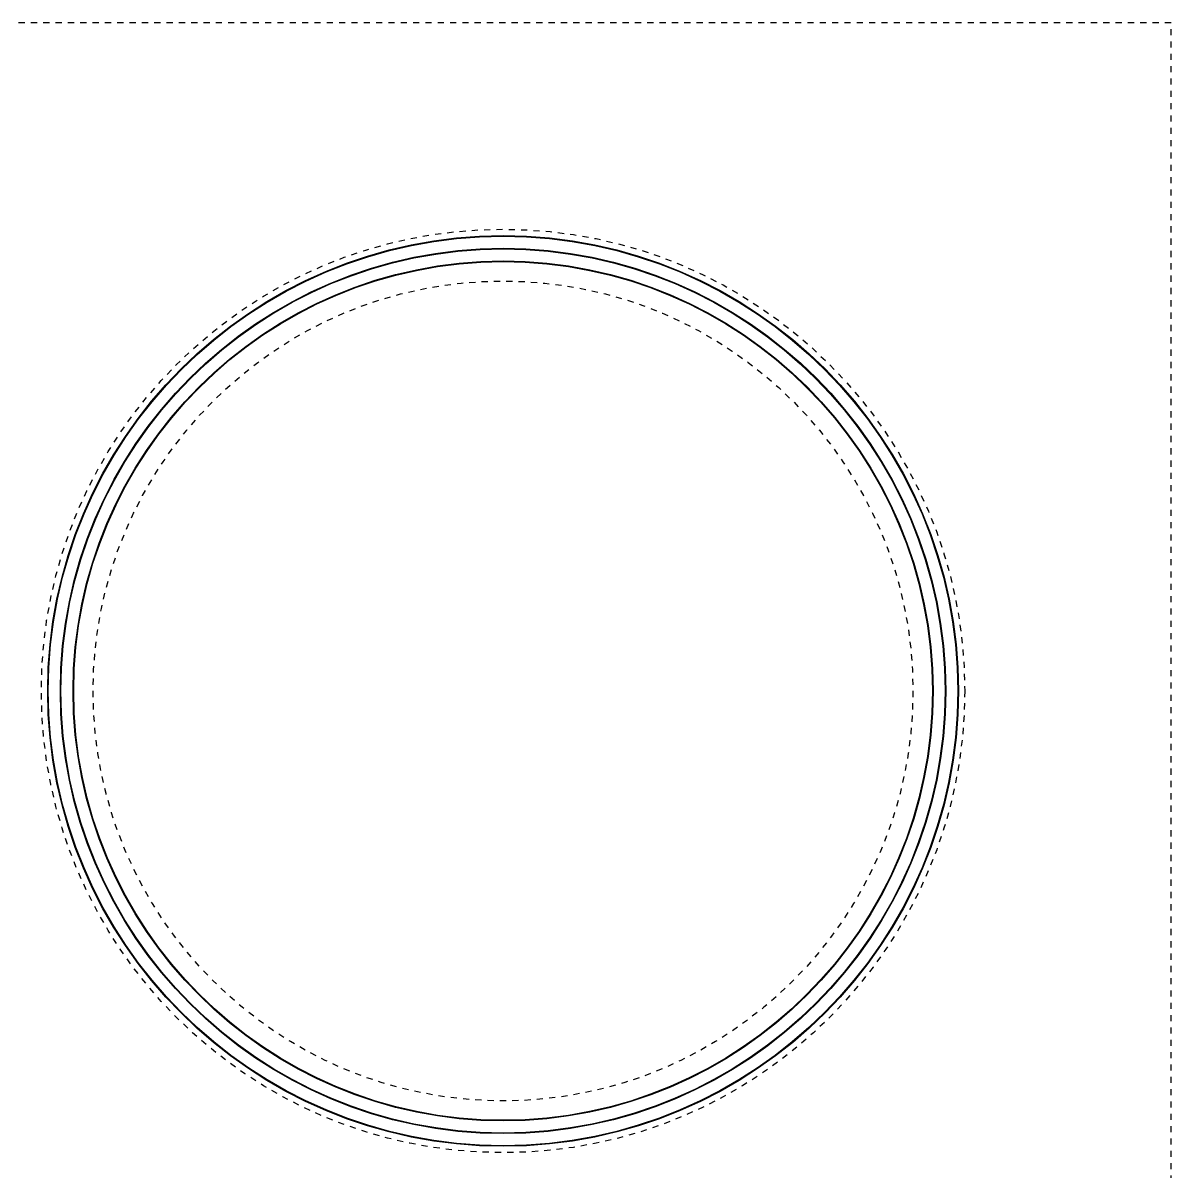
# Model space of a CAD drawing. Header units: millimetres. Extents: x 0 to 327, y -26 to 275.
# Drawn here: x 163.43 to 210, y 163.43 to 210 of the extents above; entities that cross this region are included whole.
import ezdxf

# ---------------------------------------------------------------- set-up
doc = ezdxf.new("R2010")
doc.units = ezdxf.units.MM
doc.linetypes.add('DASHED', pattern=[0.5, 0.25, -0.25])
for name, color, linetype in [('FINGERS', 7, 'Continuous'), ('RINGS', 1, 'DASHED'), ('WAFER', 1, 'DASHED')]:
    doc.layers.add(name, color=color, linetype=linetype)

msp = doc.modelspace()

# ---------------------------------------------------------------- hatches: boundary and pattern name
h = msp.add_hatch(color=7)
h.paths.add_polyline_path([(201.3734, 182.901), (201.37201, 182.67432), (201.36784, 182.44766), (201.36088, 182.22108), (201.35115, 181.9946), (201.33864, 181.76826), (201.32335, 181.54209), (201.30529, 181.31612), (201.28445, 181.09039), (201.26085, 180.86493), (201.23448, 180.63978), (201.20535, 180.41497), (201.17346, 180.19054), (201.13883, 179.96651), (201.10144, 179.74292), (201.06132, 179.51981), (201.01846, 179.29721), (200.97287, 179.07516), (200.92456, 178.85367), (200.87354, 178.6328), (200.81981, 178.41257), (200.76338, 178.19302), (200.70426, 177.97418), (200.64246, 177.75607), (200.57798, 177.53875), (200.51085, 177.32223), (200.44106, 177.10655), (200.36864, 176.89174), (200.29358, 176.67784), (200.2159, 176.46487), (200.13562, 176.25287), (200.05274, 176.04188), (199.96727, 175.83192), (199.87924, 175.62302), (199.78865, 175.41522), (199.69551, 175.20855), (199.59985, 175.00303), (199.50167, 174.79871), (199.401, 174.5956), (199.29783, 174.39374), (199.1922, 174.19317), (199.08412, 173.99391), (198.97359, 173.79599), (198.86065, 173.59944), (198.74531, 173.40429), (198.62757, 173.21057), (198.50747, 173.01831), (198.38502, 172.82754), (198.26024, 172.63828), (198.13314, 172.45058), (198.00375, 172.26444), (197.87209, 172.07991), (197.73817, 171.897), (197.60202, 171.71576), (197.46365, 171.5362), (197.32309, 171.35835), (197.18036, 171.18223), (197.03548, 171.00789), (196.88846, 170.83533), (196.73935, 170.66459), (196.58815, 170.49569), (196.43488, 170.32867), (196.27958, 170.16353), (196.12227, 170.00031), (195.96296, 169.83904), (195.80169, 169.67973), (195.63847, 169.52242), (195.47333, 169.36712), (195.30631, 169.21385), (195.13741, 169.06265), (194.96667, 168.91354), (194.79411, 168.76652), (194.61977, 168.62164), (194.44365, 168.47891), (194.2658, 168.33835), (194.08624, 168.19998), (193.905, 168.06383), (193.72209, 167.92991), (193.53756, 167.79825), (193.35142, 167.66886), (193.16372, 167.54176), (192.97446, 167.41698), (192.78369, 167.29453), (192.59143, 167.17443), (192.39771, 167.05669), (192.20256, 166.94135), (192.00601, 166.82841), (191.80809, 166.71788), (191.60883, 166.6098), (191.40826, 166.50417), (191.2064, 166.401), (191.00329, 166.30033), (190.79897, 166.20215), (190.59345, 166.10649), (190.38678, 166.01335), (190.17898, 165.92276), (189.97008, 165.83473), (189.76012, 165.74926), (189.54913, 165.66638), (189.33713, 165.5861), (189.12416, 165.50842), (188.91026, 165.43336), (188.69545, 165.36094), (188.47977, 165.29115), (188.26325, 165.22402), (188.04593, 165.15954), (187.82782, 165.09774), (187.60898, 165.03862), (187.38943, 164.98219), (187.1692, 164.92846), (186.94833, 164.87744), (186.72684, 164.82913), (186.50479, 164.78354), (186.28219, 164.74068), (186.05908, 164.70056), (185.83549, 164.66317), (185.61146, 164.62854), (185.38703, 164.59665), (185.16222, 164.56752), (184.93707, 164.54115), (184.71161, 164.51755), (184.48588, 164.49671), (184.25991, 164.47865), (184.03374, 164.46336), (183.8074, 164.45085), (183.58092, 164.44112), (183.35434, 164.43416), (183.12768, 164.42999), (182.901, 164.4286), (182.67432, 164.42999), (182.44766, 164.43416), (182.22108, 164.44112), (181.9946, 164.45085), (181.76826, 164.46336), (181.54209, 164.47865), (181.31612, 164.49671), (181.09039, 164.51755), (180.86493, 164.54115), (180.63978, 164.56752), (180.41497, 164.59665), (180.19054, 164.62854), (179.96651, 164.66317), (179.74292, 164.70056), (179.51981, 164.74068), (179.29721, 164.78354), (179.07516, 164.82913), (178.85367, 164.87744), (178.6328, 164.92846), (178.41257, 164.98219), (178.19302, 165.03862), (177.97418, 165.09774), (177.75607, 165.15954), (177.53875, 165.22402), (177.32223, 165.29115), (177.10655, 165.36094), (176.89174, 165.43336), (176.67784, 165.50842), (176.46487, 165.5861), (176.25287, 165.66638), (176.04188, 165.74926), (175.83192, 165.83473), (175.62302, 165.92276), (175.41522, 166.01335), (175.20855, 166.10649), (175.00303, 166.20215), (174.79871, 166.30033), (174.5956, 166.401), (174.39374, 166.50417), (174.19317, 166.6098), (173.99391, 166.71788), (173.79599, 166.82841), (173.59944, 166.94135), (173.40429, 167.05669), (173.21057, 167.17443), (173.01831, 167.29453), (172.82754, 167.41698), (172.63828, 167.54176), (172.45058, 167.66886), (172.26444, 167.79825), (172.07991, 167.92991), (171.897, 168.06383), (171.71576, 168.19998), (171.5362, 168.33835), (171.35835, 168.47891), (171.18223, 168.62164), (171.00789, 168.76652), (170.83533, 168.91354), (170.66459, 169.06265), (170.49569, 169.21385), (170.32867, 169.36712), (170.16353, 169.52242), (170.00031, 169.67973), (169.83904, 169.83904), (169.67973, 170.00031), (169.52242, 170.16353), (169.36712, 170.32867), (169.21385, 170.49569), (169.06265, 170.66459), (168.91354, 170.83533), (168.76652, 171.00789), (168.62164, 171.18223), (168.47891, 171.35835), (168.33835, 171.5362), (168.19998, 171.71576), (168.06383, 171.897), (167.92991, 172.07991), (167.79825, 172.26444), (167.66886, 172.45058), (167.54176, 172.63828), (167.41698, 172.82754), (167.29453, 173.01831), (167.17443, 173.21057), (167.05669, 173.40429), (166.94135, 173.59944), (166.82841, 173.79599), (166.71788, 173.99391), (166.6098, 174.19317), (166.50417, 174.39374), (166.401, 174.5956), (166.30033, 174.79871), (166.20215, 175.00303), (166.10649, 175.20855), (166.01335, 175.41522), (165.92276, 175.62302), (165.83473, 175.83192), (165.74926, 176.04188), (165.66638, 176.25287), (165.5861, 176.46487), (165.50842, 176.67784), (165.43336, 176.89174), (165.36094, 177.10655), (165.29115, 177.32223), (165.22402, 177.53875), (165.15954, 177.75607), (165.09774, 177.97418), (165.03862, 178.19302), (164.98219, 178.41257), (164.92846, 178.6328), (164.87744, 178.85367), (164.82913, 179.07516), (164.78354, 179.29721), (164.74068, 179.51981), (164.70056, 179.74292), (164.66317, 179.96651), (164.62854, 180.19054), (164.59665, 180.41497), (164.56752, 180.63978), (164.54115, 180.86493), (164.51755, 181.09039), (164.49671, 181.31612), (164.47865, 181.54209), (164.46336, 181.76826), (164.45085, 181.9946), (164.44112, 182.22108), (164.43416, 182.44766), (164.42999, 182.67432), (164.4286, 182.901), (164.42999, 183.12768), (164.43416, 183.35434), (164.44112, 183.58092), (164.45085, 183.8074), (164.46336, 184.03374), (164.47865, 184.25991), (164.49671, 184.48588), (164.51755, 184.71161), (164.54115, 184.93707), (164.56752, 185.16222), (164.59665, 185.38703), (164.62854, 185.61146), (164.66317, 185.83549), (164.70056, 186.05908), (164.74068, 186.28219), (164.78354, 186.50479), (164.82913, 186.72684), (164.87744, 186.94833), (164.92846, 187.1692), (164.98219, 187.38943), (165.03862, 187.60898), (165.09774, 187.82782), (165.15954, 188.04593), (165.22402, 188.26325), (165.29115, 188.47977), (165.36094, 188.69545), (165.43336, 188.91026), (165.50842, 189.12416), (165.5861, 189.33713), (165.66638, 189.54913), (165.74926, 189.76012), (165.83473, 189.97008), (165.92276, 190.17898), (166.01335, 190.38678), (166.10649, 190.59345), (166.20215, 190.79897), (166.30033, 191.00329), (166.401, 191.2064), (166.50417, 191.40826), (166.6098, 191.60883), (166.71788, 191.80809), (166.82841, 192.00601), (166.94135, 192.20256), (167.05669, 192.39771), (167.17443, 192.59143), (167.29453, 192.78369), (167.41698, 192.97446), (167.54176, 193.16372), (167.66886, 193.35142), (167.79825, 193.53756), (167.92991, 193.72209), (168.06383, 193.905), (168.19998, 194.08624), (168.33835, 194.2658), (168.47891, 194.44365), (168.62164, 194.61977), (168.76652, 194.79411), (168.91354, 194.96667), (169.06265, 195.13741), (169.21385, 195.30631), (169.36712, 195.47333), (169.52242, 195.63847), (169.67973, 195.80169), (169.83904, 195.96296), (170.00031, 196.12227), (170.16353, 196.27958), (170.32867, 196.43488), (170.49569, 196.58815), (170.66459, 196.73935), (170.83533, 196.88846), (171.00789, 197.03548), (171.18223, 197.18036), (171.35835, 197.32309), (171.5362, 197.46365), (171.71576, 197.60202), (171.897, 197.73817), (172.07991, 197.87209), (172.26444, 198.00375), (172.45058, 198.13314), (172.63828, 198.26024), (172.82754, 198.38502), (173.01831, 198.50747), (173.21057, 198.62757), (173.40429, 198.74531), (173.59944, 198.86065), (173.79599, 198.97359), (173.99391, 199.08412), (174.19317, 199.1922), (174.39374, 199.29783), (174.5956, 199.401), (174.79871, 199.50167), (175.00303, 199.59985), (175.20855, 199.69551), (175.41522, 199.78865), (175.62302, 199.87924), (175.83192, 199.96727), (176.04188, 200.05274), (176.25287, 200.13562), (176.46487, 200.2159), (176.67784, 200.29358), (176.89174, 200.36864), (177.10655, 200.44106), (177.32223, 200.51085), (177.53875, 200.57798), (177.75607, 200.64246), (177.97418, 200.70426), (178.19302, 200.76338), (178.41257, 200.81981), (178.6328, 200.87354), (178.85367, 200.92456), (179.07516, 200.97287), (179.29721, 201.01846), (179.51981, 201.06132), (179.74292, 201.10144), (179.96651, 201.13883), (180.19054, 201.17346), (180.41497, 201.20535), (180.63978, 201.23448), (180.86493, 201.26085), (181.09039, 201.28445), (181.31612, 201.30529), (181.54209, 201.32335), (181.76826, 201.33864), (181.9946, 201.35115), (182.22108, 201.36088), (182.44766, 201.36784), (182.67432, 201.37201), (182.901, 201.3734), (183.12768, 201.37201), (183.35434, 201.36784), (183.58092, 201.36088), (183.8074, 201.35115), (184.03374, 201.33864), (184.25991, 201.32335), (184.48588, 201.30529), (184.71161, 201.28445), (184.93707, 201.26085), (185.16222, 201.23448), (185.38703, 201.20535), (185.61146, 201.17346), (185.83549, 201.13883), (186.05908, 201.10144), (186.28219, 201.06132), (186.50479, 201.01846), (186.72684, 200.97287), (186.94833, 200.92456), (187.1692, 200.87354), (187.38943, 200.81981), (187.60898, 200.76338), (187.82782, 200.70426), (188.04593, 200.64246), (188.26325, 200.57798), (188.47977, 200.51085), (188.69545, 200.44106), (188.91026, 200.36864), (189.12416, 200.29358), (189.33713, 200.2159), (189.54913, 200.13562), (189.76012, 200.05274), (189.97008, 199.96727), (190.17898, 199.87924), (190.38678, 199.78865), (190.59345, 199.69551), (190.79897, 199.59985), (191.00329, 199.50167), (191.2064, 199.401), (191.40826, 199.29783), (191.60883, 199.1922), (191.80809, 199.08412), (192.00601, 198.97359), (192.20256, 198.86065), (192.39771, 198.74531), (192.59143, 198.62757), (192.78369, 198.50747), (192.97446, 198.38502), (193.16372, 198.26024), (193.35142, 198.13314), (193.53756, 198.00375), (193.72209, 197.87209), (193.905, 197.73817), (194.08624, 197.60202), (194.2658, 197.46365), (194.44365, 197.32309), (194.61977, 197.18036), (194.79411, 197.03548), (194.96667, 196.88846), (195.13741, 196.73935), (195.30631, 196.58815), (195.47333, 196.43488), (195.63847, 196.27958), (195.80169, 196.12227), (195.96296, 195.96296), (196.12227, 195.80169), (196.27958, 195.63847), (196.43488, 195.47333), (196.58815, 195.30631), (196.73935, 195.13741), (196.88846, 194.96667), (197.03548, 194.79411), (197.18036, 194.61977), (197.32309, 194.44365), (197.46365, 194.2658), (197.60202, 194.08624), (197.73817, 193.905), (197.87209, 193.72209), (198.00375, 193.53756), (198.13314, 193.35142), (198.26024, 193.16372), (198.38502, 192.97446), (198.50747, 192.78369), (198.62757, 192.59143), (198.74531, 192.39771), (198.86065, 192.20256), (198.97359, 192.00601), (199.08412, 191.80809), (199.1922, 191.60883), (199.29783, 191.40826), (199.401, 191.2064), (199.50167, 191.00329), (199.59985, 190.79897), (199.69551, 190.59345), (199.78865, 190.38678), (199.87924, 190.17898), (199.96727, 189.97008), (200.05274, 189.76012), (200.13562, 189.54913), (200.2159, 189.33713), (200.29358, 189.12416), (200.36864, 188.91026), (200.44106, 188.69545), (200.51085, 188.47977), (200.57798, 188.26325), (200.64246, 188.04593), (200.70426, 187.82782), (200.76338, 187.60898), (200.81981, 187.38943), (200.87354, 187.1692), (200.92456, 186.94833), (200.97287, 186.72684), (201.01846, 186.50479), (201.06132, 186.28219), (201.10144, 186.05908), (201.13883, 185.83549), (201.17346, 185.61146), (201.20535, 185.38703), (201.23448, 185.16222), (201.26085, 184.93707), (201.28445, 184.71161), (201.30529, 184.48588), (201.32335, 184.25991), (201.33864, 184.03374), (201.35115, 183.8074), (201.36088, 183.58092), (201.36784, 183.35434), (201.37201, 183.12768), (201.3734, 182.901)])
h.paths.add_polyline_path([(201.3484, 182.901), (201.34701, 182.67462), (201.34284, 182.44828), (201.3359, 182.222), (201.32618, 181.99583), (201.31368, 181.76979), (201.29842, 181.54393), (201.28038, 181.31826), (201.25957, 181.09284), (201.236, 180.86769), (201.20967, 180.64284), (201.18058, 180.41834), (201.14873, 180.1942), (201.11414, 179.97048), (201.07681, 179.7472), (201.03674, 179.52439), (200.99394, 179.30209), (200.94841, 179.08033), (200.90017, 178.85915), (200.84921, 178.63858), (200.79555, 178.41865), (200.7392, 178.19939), (200.68016, 177.98084), (200.61845, 177.76304), (200.55406, 177.546), (200.48702, 177.32978), (200.41733, 177.11439), (200.345, 176.89987), (200.27004, 176.68626), (200.19247, 176.47358), (200.11229, 176.26187), (200.02952, 176.05116), (199.94418, 175.84149), (199.85626, 175.63287), (199.76579, 175.42535), (199.67279, 175.21896), (199.57725, 175.01372), (199.47921, 174.80967), (199.37867, 174.60684), (199.27564, 174.40526), (199.17015, 174.20496), (199.06222, 174.00596), (198.95184, 173.80831), (198.83905, 173.61203), (198.72386, 173.41714), (198.60629, 173.22368), (198.48635, 173.03168), (198.36407, 172.84117), (198.23945, 172.65217), (198.11253, 172.46472), (197.98331, 172.27884), (197.85183, 172.09455), (197.71809, 171.9119), (197.58212, 171.7309), (197.44394, 171.55158), (197.30357, 171.37397), (197.16103, 171.19809), (197.01635, 171.02398), (196.86953, 170.85166), (196.72062, 170.68115), (196.56962, 170.51248), (196.41657, 170.34568), (196.26148, 170.18077), (196.10437, 170.01777), (195.94528, 169.85672), (195.78423, 169.69763), (195.62123, 169.54052), (195.45632, 169.38543), (195.28952, 169.23238), (195.12085, 169.08138), (194.95034, 168.93247), (194.77802, 168.78565), (194.60391, 168.64097), (194.42803, 168.49843), (194.25042, 168.35806), (194.0711, 168.21988), (193.8901, 168.08391), (193.70745, 167.95017), (193.52316, 167.81869), (193.33728, 167.68947), (193.14983, 167.56255), (192.96083, 167.43793), (192.77032, 167.31565), (192.57832, 167.19571), (192.38486, 167.07814), (192.18997, 166.96295), (191.99369, 166.85016), (191.79604, 166.73978), (191.59704, 166.63185), (191.39674, 166.52636), (191.19516, 166.42333), (190.99233, 166.32279), (190.78828, 166.22475), (190.58304, 166.12921), (190.37665, 166.03621), (190.16913, 165.94574), (189.96051, 165.85782), (189.75084, 165.77248), (189.54013, 165.68971), (189.32842, 165.60953), (189.11574, 165.53196), (188.90213, 165.457), (188.68761, 165.38467), (188.47222, 165.31498), (188.256, 165.24794), (188.03896, 165.18355), (187.82116, 165.12184), (187.60261, 165.0628), (187.38335, 165.00645), (187.16342, 164.95279), (186.94285, 164.90183), (186.72167, 164.85359), (186.49991, 164.80806), (186.27761, 164.76526), (186.0548, 164.72519), (185.83152, 164.68786), (185.6078, 164.65327), (185.38366, 164.62142), (185.15916, 164.59233), (184.93431, 164.566), (184.70916, 164.54243), (184.48374, 164.52162), (184.25807, 164.50358), (184.03221, 164.48832), (183.80617, 164.47582), (183.58, 164.4661), (183.35372, 164.45916), (183.12738, 164.45499), (182.901, 164.4536), (182.67462, 164.45499), (182.44828, 164.45916), (182.222, 164.4661), (181.99583, 164.47582), (181.76979, 164.48832), (181.54393, 164.50358), (181.31826, 164.52162), (181.09284, 164.54243), (180.86769, 164.566), (180.64284, 164.59233), (180.41834, 164.62142), (180.1942, 164.65327), (179.97048, 164.68786), (179.7472, 164.72519), (179.52439, 164.76526), (179.30209, 164.80806), (179.08033, 164.85359), (178.85915, 164.90183), (178.63858, 164.95279), (178.41865, 165.00645), (178.19939, 165.0628), (177.98084, 165.12184), (177.76304, 165.18355), (177.546, 165.24794), (177.32978, 165.31498), (177.11439, 165.38467), (176.89987, 165.457), (176.68626, 165.53196), (176.47358, 165.60953), (176.26187, 165.68971), (176.05116, 165.77248), (175.84149, 165.85782), (175.63287, 165.94574), (175.42535, 166.03621), (175.21896, 166.12921), (175.01372, 166.22475), (174.80967, 166.32279), (174.60684, 166.42333), (174.40526, 166.52636), (174.20496, 166.63185), (174.00596, 166.73978), (173.80831, 166.85016), (173.61203, 166.96295), (173.41714, 167.07814), (173.22368, 167.19571), (173.03168, 167.31565), (172.84117, 167.43793), (172.65217, 167.56255), (172.46472, 167.68947), (172.27884, 167.81869), (172.09455, 167.95017), (171.9119, 168.08391), (171.7309, 168.21988), (171.55158, 168.35806), (171.37397, 168.49843), (171.19809, 168.64097), (171.02398, 168.78565), (170.85166, 168.93247), (170.68115, 169.08138), (170.51248, 169.23238), (170.34568, 169.38543), (170.18077, 169.54052), (170.01777, 169.69763), (169.85672, 169.85672), (169.69763, 170.01777), (169.54052, 170.18077), (169.38543, 170.34568), (169.23238, 170.51248), (169.08138, 170.68115), (168.93247, 170.85166), (168.78565, 171.02398), (168.64097, 171.19809), (168.49843, 171.37397), (168.35806, 171.55158), (168.21988, 171.7309), (168.08391, 171.9119), (167.95017, 172.09455), (167.81869, 172.27884), (167.68947, 172.46472), (167.56255, 172.65217), (167.43793, 172.84117), (167.31565, 173.03168), (167.19571, 173.22368), (167.07814, 173.41714), (166.96295, 173.61203), (166.85016, 173.80831), (166.73978, 174.00596), (166.63185, 174.20496), (166.52636, 174.40526), (166.42333, 174.60684), (166.32279, 174.80967), (166.22475, 175.01372), (166.12921, 175.21896), (166.03621, 175.42535), (165.94574, 175.63287), (165.85782, 175.84149), (165.77248, 176.05116), (165.68971, 176.26187), (165.60953, 176.47358), (165.53196, 176.68626), (165.457, 176.89987), (165.38467, 177.11439), (165.31498, 177.32978), (165.24794, 177.546), (165.18355, 177.76304), (165.12184, 177.98084), (165.0628, 178.19939), (165.00645, 178.41865), (164.95279, 178.63858), (164.90183, 178.85915), (164.85359, 179.08033), (164.80806, 179.30209), (164.76526, 179.52439), (164.72519, 179.7472), (164.68786, 179.97048), (164.65327, 180.1942), (164.62142, 180.41834), (164.59233, 180.64284), (164.566, 180.86769), (164.54243, 181.09284), (164.52162, 181.31826), (164.50358, 181.54393), (164.48832, 181.76979), (164.47582, 181.99583), (164.4661, 182.222), (164.45916, 182.44828), (164.45499, 182.67462), (164.4536, 182.901), (164.45499, 183.12738), (164.45916, 183.35372), (164.4661, 183.58), (164.47582, 183.80617), (164.48832, 184.03221), (164.50358, 184.25807), (164.52162, 184.48374), (164.54243, 184.70916), (164.566, 184.93431), (164.59233, 185.15916), (164.62142, 185.38366), (164.65327, 185.6078), (164.68786, 185.83152), (164.72519, 186.0548), (164.76526, 186.27761), (164.80806, 186.49991), (164.85359, 186.72167), (164.90183, 186.94285), (164.95279, 187.16342), (165.00645, 187.38335), (165.0628, 187.60261), (165.12184, 187.82116), (165.18355, 188.03896), (165.24794, 188.256), (165.31498, 188.47222), (165.38467, 188.68761), (165.457, 188.90213), (165.53196, 189.11574), (165.60953, 189.32842), (165.68971, 189.54013), (165.77248, 189.75084), (165.85782, 189.96051), (165.94574, 190.16913), (166.03621, 190.37665), (166.12921, 190.58304), (166.22475, 190.78828), (166.32279, 190.99233), (166.42333, 191.19516), (166.52636, 191.39674), (166.63185, 191.59704), (166.73978, 191.79604), (166.85016, 191.99369), (166.96295, 192.18997), (167.07814, 192.38486), (167.19571, 192.57832), (167.31565, 192.77032), (167.43793, 192.96083), (167.56255, 193.14983), (167.68947, 193.33728), (167.81869, 193.52316), (167.95017, 193.70745), (168.08391, 193.8901), (168.21988, 194.0711), (168.35806, 194.25042), (168.49843, 194.42803), (168.64097, 194.60391), (168.78565, 194.77802), (168.93247, 194.95034), (169.08138, 195.12085), (169.23238, 195.28952), (169.38543, 195.45632), (169.54052, 195.62123), (169.69763, 195.78423), (169.85672, 195.94528), (170.01777, 196.10437), (170.18077, 196.26148), (170.34568, 196.41657), (170.51248, 196.56962), (170.68115, 196.72062), (170.85166, 196.86953), (171.02398, 197.01635), (171.19809, 197.16103), (171.37397, 197.30357), (171.55158, 197.44394), (171.7309, 197.58212), (171.9119, 197.71809), (172.09455, 197.85183), (172.27884, 197.98331), (172.46472, 198.11253), (172.65217, 198.23945), (172.84117, 198.36407), (173.03168, 198.48635), (173.22368, 198.60629), (173.41714, 198.72386), (173.61203, 198.83905), (173.80831, 198.95184), (174.00596, 199.06222), (174.20496, 199.17015), (174.40526, 199.27564), (174.60684, 199.37867), (174.80967, 199.47921), (175.01372, 199.57725), (175.21896, 199.67279), (175.42535, 199.76579), (175.63287, 199.85626), (175.84149, 199.94418), (176.05116, 200.02952), (176.26187, 200.11229), (176.47358, 200.19247), (176.68626, 200.27004), (176.89987, 200.345), (177.11439, 200.41733), (177.32978, 200.48702), (177.546, 200.55406), (177.76304, 200.61845), (177.98084, 200.68016), (178.19939, 200.7392), (178.41865, 200.79555), (178.63858, 200.84921), (178.85915, 200.90017), (179.08033, 200.94841), (179.30209, 200.99394), (179.52439, 201.03674), (179.7472, 201.07681), (179.97048, 201.11414), (180.1942, 201.14873), (180.41834, 201.18058), (180.64284, 201.20967), (180.86769, 201.236), (181.09284, 201.25957), (181.31826, 201.28038), (181.54393, 201.29842), (181.76979, 201.31368), (181.99583, 201.32618), (182.222, 201.3359), (182.44828, 201.34284), (182.67462, 201.34701), (182.901, 201.3484), (183.12738, 201.34701), (183.35372, 201.34284), (183.58, 201.3359), (183.80617, 201.32618), (184.03221, 201.31368), (184.25807, 201.29842), (184.48374, 201.28038), (184.70916, 201.25957), (184.93431, 201.236), (185.15916, 201.20967), (185.38366, 201.18058), (185.6078, 201.14873), (185.83152, 201.11414), (186.0548, 201.07681), (186.27761, 201.03674), (186.49991, 200.99394), (186.72167, 200.94841), (186.94285, 200.90017), (187.16342, 200.84921), (187.38335, 200.79555), (187.60261, 200.7392), (187.82116, 200.68016), (188.03896, 200.61845), (188.256, 200.55406), (188.47222, 200.48702), (188.68761, 200.41733), (188.90213, 200.345), (189.11574, 200.27004), (189.32842, 200.19247), (189.54013, 200.11229), (189.75084, 200.02952), (189.96051, 199.94418), (190.16913, 199.85626), (190.37665, 199.76579), (190.58304, 199.67279), (190.78828, 199.57725), (190.99233, 199.47921), (191.19516, 199.37867), (191.39674, 199.27564), (191.59704, 199.17015), (191.79604, 199.06222), (191.99369, 198.95184), (192.18997, 198.83905), (192.38486, 198.72386), (192.57832, 198.60629), (192.77032, 198.48635), (192.96083, 198.36407), (193.14983, 198.23945), (193.33728, 198.11253), (193.52316, 197.98331), (193.70745, 197.85183), (193.8901, 197.71809), (194.0711, 197.58212), (194.25042, 197.44394), (194.42803, 197.30357), (194.60391, 197.16103), (194.77802, 197.01635), (194.95034, 196.86953), (195.12085, 196.72062), (195.28952, 196.56962), (195.45632, 196.41657), (195.62123, 196.26148), (195.78423, 196.10437), (195.94528, 195.94528), (196.10437, 195.78423), (196.26148, 195.62123), (196.41657, 195.45632), (196.56962, 195.28952), (196.72062, 195.12085), (196.86953, 194.95034), (197.01635, 194.77802), (197.16103, 194.60391), (197.30357, 194.42803), (197.44394, 194.25042), (197.58212, 194.0711), (197.71809, 193.8901), (197.85183, 193.70745), (197.98331, 193.52316), (198.11253, 193.33728), (198.23945, 193.14983), (198.36407, 192.96083), (198.48635, 192.77032), (198.60629, 192.57832), (198.72386, 192.38486), (198.83905, 192.18997), (198.95184, 191.99369), (199.06222, 191.79604), (199.17015, 191.59704), (199.27564, 191.39674), (199.37867, 191.19516), (199.47921, 190.99233), (199.57725, 190.78828), (199.67279, 190.58304), (199.76579, 190.37665), (199.85626, 190.16913), (199.94418, 189.96051), (200.02952, 189.75084), (200.11229, 189.54013), (200.19247, 189.32842), (200.27004, 189.11574), (200.345, 188.90213), (200.41733, 188.68761), (200.48702, 188.47222), (200.55406, 188.256), (200.61845, 188.03896), (200.68016, 187.82116), (200.7392, 187.60261), (200.79555, 187.38335), (200.84921, 187.16342), (200.90017, 186.94285), (200.94841, 186.72167), (200.99394, 186.49991), (201.03674, 186.27761), (201.07681, 186.0548), (201.11414, 185.83152), (201.14873, 185.6078), (201.18058, 185.38366), (201.20967, 185.15916), (201.236, 184.93431), (201.25957, 184.70916), (201.28038, 184.48374), (201.29842, 184.25807), (201.31368, 184.03221), (201.32618, 183.80617), (201.3359, 183.58), (201.34284, 183.35372), (201.34701, 183.12738), (201.3484, 182.901)])
h = msp.add_hatch(color=7)
h.paths.add_polyline_path([(200.8585, 182.901), (200.85715, 182.68063), (200.85309, 182.4603), (200.84633, 182.24003), (200.83687, 182.01987), (200.82471, 181.79983), (200.80984, 181.57996), (200.79228, 181.36029), (200.77203, 181.14086), (200.74908, 180.92168), (200.72345, 180.70281), (200.69513, 180.48427), (200.66414, 180.26609), (200.63047, 180.0483), (200.59412, 179.83095), (200.55512, 179.61406), (200.51345, 179.39767), (200.46913, 179.1818), (200.42217, 178.96649), (200.37257, 178.75177), (200.32034, 178.53768), (200.26548, 178.32425), (200.20801, 178.11151), (200.14793, 177.89948), (200.08526, 177.68821), (200.01999, 177.47773), (199.95215, 177.26806), (199.88174, 177.05924), (199.80878, 176.8513), (199.73327, 176.64427), (199.65522, 176.43818), (199.57465, 176.23307), (199.49157, 176.02896), (199.40599, 175.82589), (199.31792, 175.62388), (199.22738, 175.42297), (199.13439, 175.22318), (199.03895, 175.02455), (198.94108, 174.8271), (198.84079, 174.63088), (198.7381, 174.43589), (198.63303, 174.24218), (198.52559, 174.04978), (198.41579, 173.85871), (198.30366, 173.669), (198.18921, 173.48068), (198.07246, 173.29378), (197.95342, 173.10833), (197.83212, 172.92435), (197.70856, 172.74187), (197.58278, 172.56092), (197.45479, 172.38153), (197.3246, 172.20373), (197.19224, 172.02754), (197.05773, 171.85298), (196.92109, 171.68009), (196.78234, 171.50888), (196.64149, 171.3394), (196.49858, 171.17165), (196.35362, 171.00567), (196.20663, 170.84148), (196.05764, 170.67911), (195.90667, 170.51858), (195.75374, 170.35991), (195.59887, 170.20313), (195.44209, 170.04826), (195.28342, 169.89533), (195.12289, 169.74436), (194.96052, 169.59537), (194.79633, 169.44838), (194.63035, 169.30342), (194.4626, 169.16051), (194.29312, 169.01966), (194.12191, 168.88091), (193.94902, 168.74427), (193.77446, 168.60976), (193.59827, 168.4774), (193.42047, 168.34721), (193.24108, 168.21922), (193.06013, 168.09344), (192.87765, 167.96988), (192.69367, 167.84858), (192.50822, 167.72954), (192.32132, 167.61279), (192.133, 167.49834), (191.94329, 167.38621), (191.75222, 167.27641), (191.55982, 167.16897), (191.36611, 167.0639), (191.17112, 166.96121), (190.9749, 166.86092), (190.77745, 166.76305), (190.57882, 166.66761), (190.37903, 166.57462), (190.17812, 166.48408), (189.97611, 166.39601), (189.77304, 166.31043), (189.56893, 166.22735), (189.36382, 166.14678), (189.15773, 166.06873), (188.9507, 165.99322), (188.74276, 165.92026), (188.53394, 165.84985), (188.32427, 165.78201), (188.11379, 165.71674), (187.90252, 165.65407), (187.69049, 165.59399), (187.47775, 165.53652), (187.26432, 165.48166), (187.05023, 165.42943), (186.83551, 165.37983), (186.6202, 165.33287), (186.40433, 165.28855), (186.18794, 165.24688), (185.97105, 165.20788), (185.7537, 165.17153), (185.53591, 165.13786), (185.31773, 165.10687), (185.09919, 165.07855), (184.88032, 165.05292), (184.66114, 165.02997), (184.44171, 165.00972), (184.22204, 164.99216), (184.00217, 164.97729), (183.78213, 164.96513), (183.56197, 164.95567), (183.3417, 164.94891), (183.12137, 164.94485), (182.901, 164.9435), (182.68063, 164.94485), (182.4603, 164.94891), (182.24003, 164.95567), (182.01987, 164.96513), (181.79983, 164.97729), (181.57996, 164.99216), (181.36029, 165.00972), (181.14086, 165.02997), (180.92168, 165.05292), (180.70281, 165.07855), (180.48427, 165.10687), (180.26609, 165.13786), (180.0483, 165.17153), (179.83095, 165.20788), (179.61406, 165.24688), (179.39767, 165.28855), (179.1818, 165.33287), (178.96649, 165.37983), (178.75177, 165.42943), (178.53768, 165.48166), (178.32425, 165.53652), (178.11151, 165.59399), (177.89948, 165.65407), (177.68821, 165.71674), (177.47773, 165.78201), (177.26806, 165.84985), (177.05924, 165.92026), (176.8513, 165.99322), (176.64427, 166.06873), (176.43818, 166.14678), (176.23307, 166.22735), (176.02896, 166.31043), (175.82589, 166.39601), (175.62388, 166.48408), (175.42297, 166.57462), (175.22318, 166.66761), (175.02455, 166.76305), (174.8271, 166.86092), (174.63088, 166.96121), (174.43589, 167.0639), (174.24218, 167.16897), (174.04978, 167.27641), (173.85871, 167.38621), (173.669, 167.49834), (173.48068, 167.61279), (173.29378, 167.72954), (173.10833, 167.84858), (172.92435, 167.96988), (172.74187, 168.09344), (172.56092, 168.21922), (172.38153, 168.34721), (172.20373, 168.4774), (172.02754, 168.60976), (171.85298, 168.74427), (171.68009, 168.88091), (171.50888, 169.01966), (171.3394, 169.16051), (171.17165, 169.30342), (171.00567, 169.44838), (170.84148, 169.59537), (170.67911, 169.74436), (170.51858, 169.89533), (170.35991, 170.04826), (170.20313, 170.20313), (170.04826, 170.35991), (169.89533, 170.51858), (169.74436, 170.67911), (169.59537, 170.84148), (169.44838, 171.00567), (169.30342, 171.17165), (169.16051, 171.3394), (169.01966, 171.50888), (168.88091, 171.68009), (168.74427, 171.85298), (168.60976, 172.02754), (168.4774, 172.20373), (168.34721, 172.38153), (168.21922, 172.56092), (168.09344, 172.74187), (167.96988, 172.92435), (167.84858, 173.10833), (167.72954, 173.29378), (167.61279, 173.48068), (167.49834, 173.669), (167.38621, 173.85871), (167.27641, 174.04978), (167.16897, 174.24218), (167.0639, 174.43589), (166.96121, 174.63088), (166.86092, 174.8271), (166.76305, 175.02455), (166.66761, 175.22318), (166.57462, 175.42297), (166.48408, 175.62388), (166.39601, 175.82589), (166.31043, 176.02896), (166.22735, 176.23307), (166.14678, 176.43818), (166.06873, 176.64427), (165.99322, 176.8513), (165.92026, 177.05924), (165.84985, 177.26806), (165.78201, 177.47773), (165.71674, 177.68821), (165.65407, 177.89948), (165.59399, 178.11151), (165.53652, 178.32425), (165.48166, 178.53768), (165.42943, 178.75177), (165.37983, 178.96649), (165.33287, 179.1818), (165.28855, 179.39767), (165.24688, 179.61406), (165.20788, 179.83095), (165.17153, 180.0483), (165.13786, 180.26609), (165.10687, 180.48427), (165.07855, 180.70281), (165.05292, 180.92168), (165.02997, 181.14086), (165.00972, 181.36029), (164.99216, 181.57996), (164.97729, 181.79983), (164.96513, 182.01987), (164.95567, 182.24003), (164.94891, 182.4603), (164.94485, 182.68063), (164.9435, 182.901), (164.94485, 183.12137), (164.94891, 183.3417), (164.95567, 183.56197), (164.96513, 183.78213), (164.97729, 184.00217), (164.99216, 184.22204), (165.00972, 184.44171), (165.02997, 184.66114), (165.05292, 184.88032), (165.07855, 185.09919), (165.10687, 185.31773), (165.13786, 185.53591), (165.17153, 185.7537), (165.20788, 185.97105), (165.24688, 186.18794), (165.28855, 186.40433), (165.33287, 186.6202), (165.37983, 186.83551), (165.42943, 187.05023), (165.48166, 187.26432), (165.53652, 187.47775), (165.59399, 187.69049), (165.65407, 187.90252), (165.71674, 188.11379), (165.78201, 188.32427), (165.84985, 188.53394), (165.92026, 188.74276), (165.99322, 188.9507), (166.06873, 189.15773), (166.14678, 189.36382), (166.22735, 189.56893), (166.31043, 189.77304), (166.39601, 189.97611), (166.48408, 190.17812), (166.57462, 190.37903), (166.66761, 190.57882), (166.76305, 190.77745), (166.86092, 190.9749), (166.96121, 191.17112), (167.0639, 191.36611), (167.16897, 191.55982), (167.27641, 191.75222), (167.38621, 191.94329), (167.49834, 192.133), (167.61279, 192.32132), (167.72954, 192.50822), (167.84858, 192.69367), (167.96988, 192.87765), (168.09344, 193.06013), (168.21922, 193.24108), (168.34721, 193.42047), (168.4774, 193.59827), (168.60976, 193.77446), (168.74427, 193.94902), (168.88091, 194.12191), (169.01966, 194.29312), (169.16051, 194.4626), (169.30342, 194.63035), (169.44838, 194.79633), (169.59537, 194.96052), (169.74436, 195.12289), (169.89533, 195.28342), (170.04826, 195.44209), (170.20313, 195.59887), (170.35991, 195.75374), (170.51858, 195.90667), (170.67911, 196.05764), (170.84148, 196.20663), (171.00567, 196.35362), (171.17165, 196.49858), (171.3394, 196.64149), (171.50888, 196.78234), (171.68009, 196.92109), (171.85298, 197.05773), (172.02754, 197.19224), (172.20373, 197.3246), (172.38153, 197.45479), (172.56092, 197.58278), (172.74187, 197.70856), (172.92435, 197.83212), (173.10833, 197.95342), (173.29378, 198.07246), (173.48068, 198.18921), (173.669, 198.30366), (173.85871, 198.41579), (174.04978, 198.52559), (174.24218, 198.63303), (174.43589, 198.7381), (174.63088, 198.84079), (174.8271, 198.94108), (175.02455, 199.03895), (175.22318, 199.13439), (175.42297, 199.22738), (175.62388, 199.31792), (175.82589, 199.40599), (176.02896, 199.49157), (176.23307, 199.57465), (176.43818, 199.65522), (176.64427, 199.73327), (176.8513, 199.80878), (177.05924, 199.88174), (177.26806, 199.95215), (177.47773, 200.01999), (177.68821, 200.08526), (177.89948, 200.14793), (178.11151, 200.20801), (178.32425, 200.26548), (178.53768, 200.32034), (178.75177, 200.37257), (178.96649, 200.42217), (179.1818, 200.46913), (179.39767, 200.51345), (179.61406, 200.55512), (179.83095, 200.59412), (180.0483, 200.63047), (180.26609, 200.66414), (180.48427, 200.69513), (180.70281, 200.72345), (180.92168, 200.74908), (181.14086, 200.77203), (181.36029, 200.79228), (181.57996, 200.80984), (181.79983, 200.82471), (182.01987, 200.83687), (182.24003, 200.84633), (182.4603, 200.85309), (182.68063, 200.85715), (182.901, 200.8585), (183.12137, 200.85715), (183.3417, 200.85309), (183.56197, 200.84633), (183.78213, 200.83687), (184.00217, 200.82471), (184.22204, 200.80984), (184.44171, 200.79228), (184.66114, 200.77203), (184.88032, 200.74908), (185.09919, 200.72345), (185.31773, 200.69513), (185.53591, 200.66414), (185.7537, 200.63047), (185.97105, 200.59412), (186.18794, 200.55512), (186.40433, 200.51345), (186.6202, 200.46913), (186.83551, 200.42217), (187.05023, 200.37257), (187.26432, 200.32034), (187.47775, 200.26548), (187.69049, 200.20801), (187.90252, 200.14793), (188.11379, 200.08526), (188.32427, 200.01999), (188.53394, 199.95215), (188.74276, 199.88174), (188.9507, 199.80878), (189.15773, 199.73327), (189.36382, 199.65522), (189.56893, 199.57465), (189.77304, 199.49157), (189.97611, 199.40599), (190.17812, 199.31792), (190.37903, 199.22738), (190.57882, 199.13439), (190.77745, 199.03895), (190.9749, 198.94108), (191.17112, 198.84079), (191.36611, 198.7381), (191.55982, 198.63303), (191.75222, 198.52559), (191.94329, 198.41579), (192.133, 198.30366), (192.32132, 198.18921), (192.50822, 198.07246), (192.69367, 197.95342), (192.87765, 197.83212), (193.06013, 197.70856), (193.24108, 197.58278), (193.42047, 197.45479), (193.59827, 197.3246), (193.77446, 197.19224), (193.94902, 197.05773), (194.12191, 196.92109), (194.29312, 196.78234), (194.4626, 196.64149), (194.63035, 196.49858), (194.79633, 196.35362), (194.96052, 196.20663), (195.12289, 196.05764), (195.28342, 195.90667), (195.44209, 195.75374), (195.59887, 195.59887), (195.75374, 195.44209), (195.90667, 195.28342), (196.05764, 195.12289), (196.20663, 194.96052), (196.35362, 194.79633), (196.49858, 194.63035), (196.64149, 194.4626), (196.78234, 194.29312), (196.92109, 194.12191), (197.05773, 193.94902), (197.19224, 193.77446), (197.3246, 193.59827), (197.45479, 193.42047), (197.58278, 193.24108), (197.70856, 193.06013), (197.83212, 192.87765), (197.95342, 192.69367), (198.07246, 192.50822), (198.18921, 192.32132), (198.30366, 192.133), (198.41579, 191.94329), (198.52559, 191.75222), (198.63303, 191.55982), (198.7381, 191.36611), (198.84079, 191.17112), (198.94108, 190.9749), (199.03895, 190.77745), (199.13439, 190.57882), (199.22738, 190.37903), (199.31792, 190.17812), (199.40599, 189.97611), (199.49157, 189.77304), (199.57465, 189.56893), (199.65522, 189.36382), (199.73327, 189.15773), (199.80878, 188.9507), (199.88174, 188.74276), (199.95215, 188.53394), (200.01999, 188.32427), (200.08526, 188.11379), (200.14793, 187.90252), (200.20801, 187.69049), (200.26548, 187.47775), (200.32034, 187.26432), (200.37257, 187.05023), (200.42217, 186.83551), (200.46913, 186.6202), (200.51345, 186.40433), (200.55512, 186.18794), (200.59412, 185.97105), (200.63047, 185.7537), (200.66414, 185.53591), (200.69513, 185.31773), (200.72345, 185.09919), (200.74908, 184.88032), (200.77203, 184.66114), (200.79228, 184.44171), (200.80984, 184.22204), (200.82471, 184.00217), (200.83687, 183.78213), (200.84633, 183.56197), (200.85309, 183.3417), (200.85715, 183.12137), (200.8585, 182.901)])
h.paths.add_polyline_path([(200.8335, 182.901), (200.83215, 182.68094), (200.8281, 182.46091), (200.82135, 182.24095), (200.8119, 182.02109), (200.79975, 181.80137), (200.78491, 181.5818), (200.76738, 181.36244), (200.74715, 181.14331), (200.72424, 180.92444), (200.69864, 180.70587), (200.67036, 180.48763), (200.63941, 180.26976), (200.60578, 180.05228), (200.56949, 179.83523), (200.53054, 179.61864), (200.48893, 179.40254), (200.44468, 179.18698), (200.39778, 178.97197), (200.34825, 178.75755), (200.29609, 178.54376), (200.24131, 178.33062), (200.18391, 178.11817), (200.12392, 177.90645), (200.06133, 177.69547), (199.99616, 177.48528), (199.92841, 177.2759), (199.8581, 177.06737), (199.78524, 176.85972), (199.70983, 176.65298), (199.63189, 176.44718), (199.55144, 176.24235), (199.46847, 176.03853), (199.38301, 175.83574), (199.29507, 175.63401), (199.20465, 175.43338), (199.11179, 175.23387), (199.01648, 175.03551), (198.91874, 174.83834), (198.8186, 174.64239), (198.71605, 174.44768), (198.61113, 174.25424), (198.50383, 174.0621), (198.39419, 173.8713), (198.28222, 173.68185), (198.16793, 173.4938), (198.05134, 173.30716), (197.93246, 173.12196), (197.81133, 172.93824), (197.68795, 172.75601), (197.56234, 172.57532), (197.43452, 172.39618), (197.30452, 172.21862), (197.17235, 172.04267), (197.03802, 171.86836), (196.90157, 171.69571), (196.76301, 171.52474), (196.62236, 171.35549), (196.47965, 171.18798), (196.33489, 171.02223), (196.18811, 170.85827), (196.03932, 170.69612), (195.88856, 170.53581), (195.73584, 170.37737), (195.58119, 170.22081), (195.42463, 170.06616), (195.26619, 169.91344), (195.10588, 169.76268), (194.94373, 169.61389), (194.77977, 169.46711), (194.61402, 169.32235), (194.44651, 169.17964), (194.27726, 169.03899), (194.10629, 168.90043), (193.93364, 168.76398), (193.75933, 168.62965), (193.58338, 168.49748), (193.40582, 168.36748), (193.22668, 168.23966), (193.04599, 168.11405), (192.86376, 167.99067), (192.68004, 167.86954), (192.49484, 167.75066), (192.3082, 167.63407), (192.12015, 167.51978), (191.9307, 167.40781), (191.7399, 167.29817), (191.54776, 167.19087), (191.35432, 167.08595), (191.15961, 166.9834), (190.96366, 166.88326), (190.76649, 166.78552), (190.56813, 166.69021), (190.36862, 166.59735), (190.16799, 166.50693), (189.96626, 166.41899), (189.76347, 166.33353), (189.55965, 166.25056), (189.35482, 166.17011), (189.14902, 166.09217), (188.94228, 166.01676), (188.73463, 165.9439), (188.5261, 165.87359), (188.31672, 165.80584), (188.10653, 165.74067), (187.89555, 165.67808), (187.68383, 165.61809), (187.47138, 165.56069), (187.25824, 165.50591), (187.04445, 165.45375), (186.83003, 165.40422), (186.61502, 165.35732), (186.39946, 165.31307), (186.18336, 165.27146), (185.96677, 165.23251), (185.74972, 165.19622), (185.53224, 165.16259), (185.31437, 165.13164), (185.09613, 165.10336), (184.87756, 165.07776), (184.65869, 165.05485), (184.43956, 165.03462), (184.2202, 165.01709), (184.00063, 165.00225), (183.78091, 164.9901), (183.56105, 164.98065), (183.34109, 164.9739), (183.12106, 164.96985), (182.901, 164.9685), (182.68094, 164.96985), (182.46091, 164.9739), (182.24095, 164.98065), (182.02109, 164.9901), (181.80137, 165.00225), (181.5818, 165.01709), (181.36244, 165.03462), (181.14331, 165.05485), (180.92444, 165.07776), (180.70587, 165.10336), (180.48763, 165.13164), (180.26976, 165.16259), (180.05228, 165.19622), (179.83523, 165.23251), (179.61864, 165.27146), (179.40254, 165.31307), (179.18698, 165.35732), (178.97197, 165.40422), (178.75755, 165.45375), (178.54376, 165.50591), (178.33062, 165.56069), (178.11817, 165.61809), (177.90645, 165.67808), (177.69547, 165.74067), (177.48528, 165.80584), (177.2759, 165.87359), (177.06737, 165.9439), (176.85972, 166.01676), (176.65298, 166.09217), (176.44718, 166.17011), (176.24235, 166.25056), (176.03853, 166.33353), (175.83574, 166.41899), (175.63401, 166.50693), (175.43338, 166.59735), (175.23387, 166.69021), (175.03551, 166.78552), (174.83834, 166.88326), (174.64239, 166.9834), (174.44768, 167.08595), (174.25424, 167.19087), (174.0621, 167.29817), (173.8713, 167.40781), (173.68185, 167.51978), (173.4938, 167.63407), (173.30716, 167.75066), (173.12196, 167.86954), (172.93824, 167.99067), (172.75601, 168.11405), (172.57532, 168.23966), (172.39618, 168.36748), (172.21862, 168.49748), (172.04267, 168.62965), (171.86836, 168.76398), (171.69571, 168.90043), (171.52474, 169.03899), (171.35549, 169.17964), (171.18798, 169.32235), (171.02223, 169.46711), (170.85827, 169.61389), (170.69612, 169.76268), (170.53581, 169.91344), (170.37737, 170.06616), (170.22081, 170.22081), (170.06616, 170.37737), (169.91344, 170.53581), (169.76268, 170.69612), (169.61389, 170.85827), (169.46711, 171.02223), (169.32235, 171.18798), (169.17964, 171.35549), (169.03899, 171.52474), (168.90043, 171.69571), (168.76398, 171.86836), (168.62965, 172.04267), (168.49748, 172.21862), (168.36748, 172.39618), (168.23966, 172.57532), (168.11405, 172.75601), (167.99067, 172.93824), (167.86954, 173.12196), (167.75066, 173.30716), (167.63407, 173.4938), (167.51978, 173.68185), (167.40781, 173.8713), (167.29817, 174.0621), (167.19087, 174.25424), (167.08595, 174.44768), (166.9834, 174.64239), (166.88326, 174.83834), (166.78552, 175.03551), (166.69021, 175.23387), (166.59735, 175.43338), (166.50693, 175.63401), (166.41899, 175.83574), (166.33353, 176.03853), (166.25056, 176.24235), (166.17011, 176.44718), (166.09217, 176.65298), (166.01676, 176.85972), (165.9439, 177.06737), (165.87359, 177.2759), (165.80584, 177.48528), (165.74067, 177.69547), (165.67808, 177.90645), (165.61809, 178.11817), (165.56069, 178.33062), (165.50591, 178.54376), (165.45375, 178.75755), (165.40422, 178.97197), (165.35732, 179.18698), (165.31307, 179.40254), (165.27146, 179.61864), (165.23251, 179.83523), (165.19622, 180.05228), (165.16259, 180.26976), (165.13164, 180.48763), (165.10336, 180.70587), (165.07776, 180.92444), (165.05485, 181.14331), (165.03462, 181.36244), (165.01709, 181.5818), (165.00225, 181.80137), (164.9901, 182.02109), (164.98065, 182.24095), (164.9739, 182.46091), (164.96985, 182.68094), (164.9685, 182.901), (164.96985, 183.12106), (164.9739, 183.34109), (164.98065, 183.56105), (164.9901, 183.78091), (165.00225, 184.00063), (165.01709, 184.2202), (165.03462, 184.43956), (165.05485, 184.65869), (165.07776, 184.87756), (165.10336, 185.09613), (165.13164, 185.31437), (165.16259, 185.53224), (165.19622, 185.74972), (165.23251, 185.96677), (165.27146, 186.18336), (165.31307, 186.39946), (165.35732, 186.61502), (165.40422, 186.83003), (165.45375, 187.04445), (165.50591, 187.25824), (165.56069, 187.47138), (165.61809, 187.68383), (165.67808, 187.89555), (165.74067, 188.10653), (165.80584, 188.31672), (165.87359, 188.5261), (165.9439, 188.73463), (166.01676, 188.94228), (166.09217, 189.14902), (166.17011, 189.35482), (166.25056, 189.55965), (166.33353, 189.76347), (166.41899, 189.96626), (166.50693, 190.16799), (166.59735, 190.36862), (166.69021, 190.56813), (166.78552, 190.76649), (166.88326, 190.96366), (166.9834, 191.15961), (167.08595, 191.35432), (167.19087, 191.54776), (167.29817, 191.7399), (167.40781, 191.9307), (167.51978, 192.12015), (167.63407, 192.3082), (167.75066, 192.49484), (167.86954, 192.68004), (167.99067, 192.86376), (168.11405, 193.04599), (168.23966, 193.22668), (168.36748, 193.40582), (168.49748, 193.58338), (168.62965, 193.75933), (168.76398, 193.93364), (168.90043, 194.10629), (169.03899, 194.27726), (169.17964, 194.44651), (169.32235, 194.61402), (169.46711, 194.77977), (169.61389, 194.94373), (169.76268, 195.10588), (169.91344, 195.26619), (170.06616, 195.42463), (170.22081, 195.58119), (170.37737, 195.73584), (170.53581, 195.88856), (170.69612, 196.03932), (170.85827, 196.18811), (171.02223, 196.33489), (171.18798, 196.47965), (171.35549, 196.62236), (171.52474, 196.76301), (171.69571, 196.90157), (171.86836, 197.03802), (172.04267, 197.17235), (172.21862, 197.30452), (172.39618, 197.43452), (172.57532, 197.56234), (172.75601, 197.68795), (172.93824, 197.81133), (173.12196, 197.93246), (173.30716, 198.05134), (173.4938, 198.16793), (173.68185, 198.28222), (173.8713, 198.39419), (174.0621, 198.50383), (174.25424, 198.61113), (174.44768, 198.71605), (174.64239, 198.8186), (174.83834, 198.91874), (175.03551, 199.01648), (175.23387, 199.11179), (175.43338, 199.20465), (175.63401, 199.29507), (175.83574, 199.38301), (176.03853, 199.46847), (176.24235, 199.55144), (176.44718, 199.63189), (176.65298, 199.70983), (176.85972, 199.78524), (177.06737, 199.8581), (177.2759, 199.92841), (177.48528, 199.99616), (177.69547, 200.06133), (177.90645, 200.12392), (178.11817, 200.18391), (178.33062, 200.24131), (178.54376, 200.29609), (178.75755, 200.34825), (178.97197, 200.39778), (179.18698, 200.44468), (179.40254, 200.48893), (179.61864, 200.53054), (179.83523, 200.56949), (180.05228, 200.60578), (180.26976, 200.63941), (180.48763, 200.67036), (180.70587, 200.69864), (180.92444, 200.72424), (181.14331, 200.74715), (181.36244, 200.76738), (181.5818, 200.78491), (181.80137, 200.79975), (182.02109, 200.8119), (182.24095, 200.82135), (182.46091, 200.8281), (182.68094, 200.83215), (182.901, 200.8335), (183.12106, 200.83215), (183.34109, 200.8281), (183.56105, 200.82135), (183.78091, 200.8119), (184.00063, 200.79975), (184.2202, 200.78491), (184.43956, 200.76738), (184.65869, 200.74715), (184.87756, 200.72424), (185.09613, 200.69864), (185.31437, 200.67036), (185.53224, 200.63941), (185.74972, 200.60578), (185.96677, 200.56949), (186.18336, 200.53054), (186.39946, 200.48893), (186.61502, 200.44468), (186.83003, 200.39778), (187.04445, 200.34825), (187.25824, 200.29609), (187.47138, 200.24131), (187.68383, 200.18391), (187.89555, 200.12392), (188.10653, 200.06133), (188.31672, 199.99616), (188.5261, 199.92841), (188.73463, 199.8581), (188.94228, 199.78524), (189.14902, 199.70983), (189.35482, 199.63189), (189.55965, 199.55144), (189.76347, 199.46847), (189.96626, 199.38301), (190.16799, 199.29507), (190.36862, 199.20465), (190.56813, 199.11179), (190.76649, 199.01648), (190.96366, 198.91874), (191.15961, 198.8186), (191.35432, 198.71605), (191.54776, 198.61113), (191.7399, 198.50383), (191.9307, 198.39419), (192.12015, 198.28222), (192.3082, 198.16793), (192.49484, 198.05134), (192.68004, 197.93246), (192.86376, 197.81133), (193.04599, 197.68795), (193.22668, 197.56234), (193.40582, 197.43452), (193.58338, 197.30452), (193.75933, 197.17235), (193.93364, 197.03802), (194.10629, 196.90157), (194.27726, 196.76301), (194.44651, 196.62236), (194.61402, 196.47965), (194.77977, 196.33489), (194.94373, 196.18811), (195.10588, 196.03932), (195.26619, 195.88856), (195.42463, 195.73584), (195.58119, 195.58119), (195.73584, 195.42463), (195.88856, 195.26619), (196.03932, 195.10588), (196.18811, 194.94373), (196.33489, 194.77977), (196.47965, 194.61402), (196.62236, 194.44651), (196.76301, 194.27726), (196.90157, 194.10629), (197.03802, 193.93364), (197.17235, 193.75933), (197.30452, 193.58338), (197.43452, 193.40582), (197.56234, 193.22668), (197.68795, 193.04599), (197.81133, 192.86376), (197.93246, 192.68004), (198.05134, 192.49484), (198.16793, 192.3082), (198.28222, 192.12015), (198.39419, 191.9307), (198.50383, 191.7399), (198.61113, 191.54776), (198.71605, 191.35432), (198.8186, 191.15961), (198.91874, 190.96366), (199.01648, 190.76649), (199.11179, 190.56813), (199.20465, 190.36862), (199.29507, 190.16799), (199.38301, 189.96626), (199.46847, 189.76347), (199.55144, 189.55965), (199.63189, 189.35482), (199.70983, 189.14902), (199.78524, 188.94228), (199.8581, 188.73463), (199.92841, 188.5261), (199.99616, 188.31672), (200.06133, 188.10653), (200.12392, 187.89555), (200.18391, 187.68383), (200.24131, 187.47138), (200.29609, 187.25824), (200.34825, 187.04445), (200.39778, 186.83003), (200.44468, 186.61502), (200.48893, 186.39946), (200.53054, 186.18336), (200.56949, 185.96677), (200.60578, 185.74972), (200.63941, 185.53224), (200.67036, 185.31437), (200.69864, 185.09613), (200.72424, 184.87756), (200.74715, 184.65869), (200.76738, 184.43956), (200.78491, 184.2202), (200.79975, 184.00063), (200.8119, 183.78091), (200.82135, 183.56105), (200.8281, 183.34109), (200.83215, 183.12106), (200.8335, 182.901)])

# ---------------------------------------------------------------- linework, layer by layer
at = {"layer": 'FINGERS'}
for radius in [18.4724, 18.4474, 17.9575, 17.9325, 17.4426, 17.4176]:
    msp.add_circle((182.901, 182.901), radius, dxfattribs=at)
at = {"layer": 'RINGS'}
for radius in [18.73, 16.63]:
    msp.add_circle((182.901, 182.901), radius, dxfattribs=at)
at = {"layer": 'WAFER'}
msp.add_lwpolyline([(0, 0), (210, 0), (210, 210), (0, 210), (0, 0)], dxfattribs=at)

doc.saveas('drawing.dxf')
